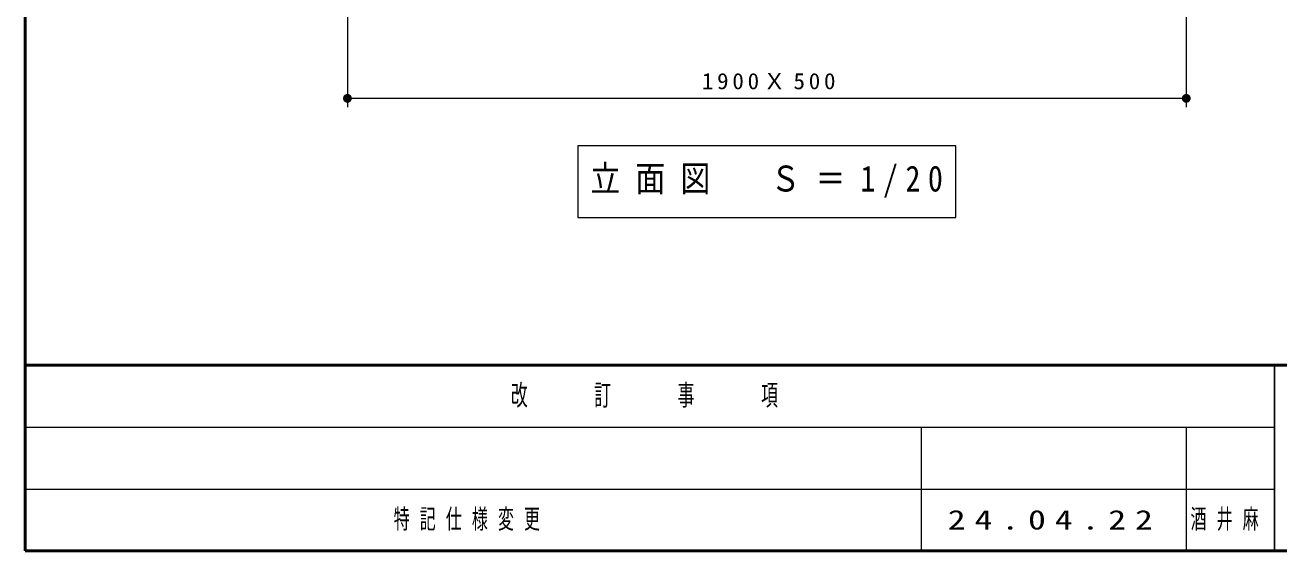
# Model space of a CAD drawing. Units: millimetres on the paper, scale 1:20. Extents: x -385 to 0, y 0 to 267.
# Drawn here: x -385 to -243, y 0 to 59.5 of the extents above; entities that cross this region are included whole.
import ezdxf

# ---------------------------------------------------------------- set-up
doc = ezdxf.new("R2010")
doc.units = ezdxf.units.MM
doc.layers.add('LY_1', color=7, linetype='Continuous', lineweight=13)
doc.styles.add('ＭＳ ゴシック', font='')
doc.styles.get('ＭＳ ゴシック').set_extended_font_data('MS Gothic')

# ---------------------------------------------------------------- blocks, each defined once
blk = doc.blocks.new('filled_dot')
at = {"color": 0, "linetype": 'Continuous', "lineweight": -2, "const_width": 1.25}
blk.add_lwpolyline([(-0.625, 0, 1), (0.625, 0, 1)], format="xyb", close=True, dxfattribs=at)

msp = doc.modelspace()

# ---------------------------------------------------------------- linework, layer by layer
at = {"layer": 'LY_1', "lineweight": 50}
for p, q in [((-385, 267), (-385, 0)), ((-385, 21), (0, 21)), ((-385, 0), (0, 0))]:
    msp.add_line(p, q, dxfattribs=at)
at = {"layer": 'LY_1'}
for p, q in [((-348.49, 90.193), (-348.49, 50.193)), ((-253.49, 90.193), (-253.49, 50.193)), ((-253.49, 51.193), (-348.49, 51.193)), ((-322.39, 45.83), (-322.39, 37.696)), ((-279.59, 45.83), (-322.39, 45.83)), ((-279.59, 37.696), (-279.59, 45.83)), ((-322.39, 37.696), (-279.59, 37.696)), ((-385, 14), (-243.5, 14)), ((-283.5, 14), (-283.5, 0)), ((-253.5, 14), (-253.5, 0)), ((-385, 7), (-243.5, 7))]:
    msp.add_line(p, q, dxfattribs=at)
at = {"layer": 'LY_1', "lineweight": 25}
msp.add_line((-243.5, 21), (-243.5, 0), dxfattribs=at)

# ---------------------------------------------------------------- block references
at = {"layer": 'LY_1', "xscale": 0.4, "yscale": 0.4}
msp.add_blockref('filled_dot', (-348.49, 51.193), dxfattribs=at)
at = {"layer": 'LY_1', "xscale": 0.4, "yscale": 0.4, "rotation": 180}
msp.add_blockref('filled_dot', (-253.49, 51.193), dxfattribs=at)

# ---------------------------------------------------------------- texts
at = {"layer": 'LY_1', "style": 'ＭＳ ゴシック'}
for s, insert, char_height, attachment_point in [('\\T1.32;\\W1.05;1900Ｘ500', (-300.578, 52.193), 1.833, 8), ('\\T1.5;\\W0.85;立面図\u3000Ｓ＝1/20', (-320.99, 41.763), 2.933, 4), ('\\T1.64;\\W0.6;改\u3000\u3000訂\u3000\u3000事\u3000\u3000項', (-314.25, 17.5), 2.346, 5), ('\\T1.64;\\W0.6;特記仕様変更', (-343.25, 3.5), 2.199, 4), ('\\T1.5;\\W1.35;24.04.22', (-280.5, 3.5), 2.199, 4), ('\\T1.64;\\W0.6;酒井麻', (-253, 3.5), 2.199, 4)]:
    msp.add_mtext(s, dxfattribs=dict(at, insert=insert, char_height=char_height, attachment_point=attachment_point))

doc.saveas('drawing.dxf')
